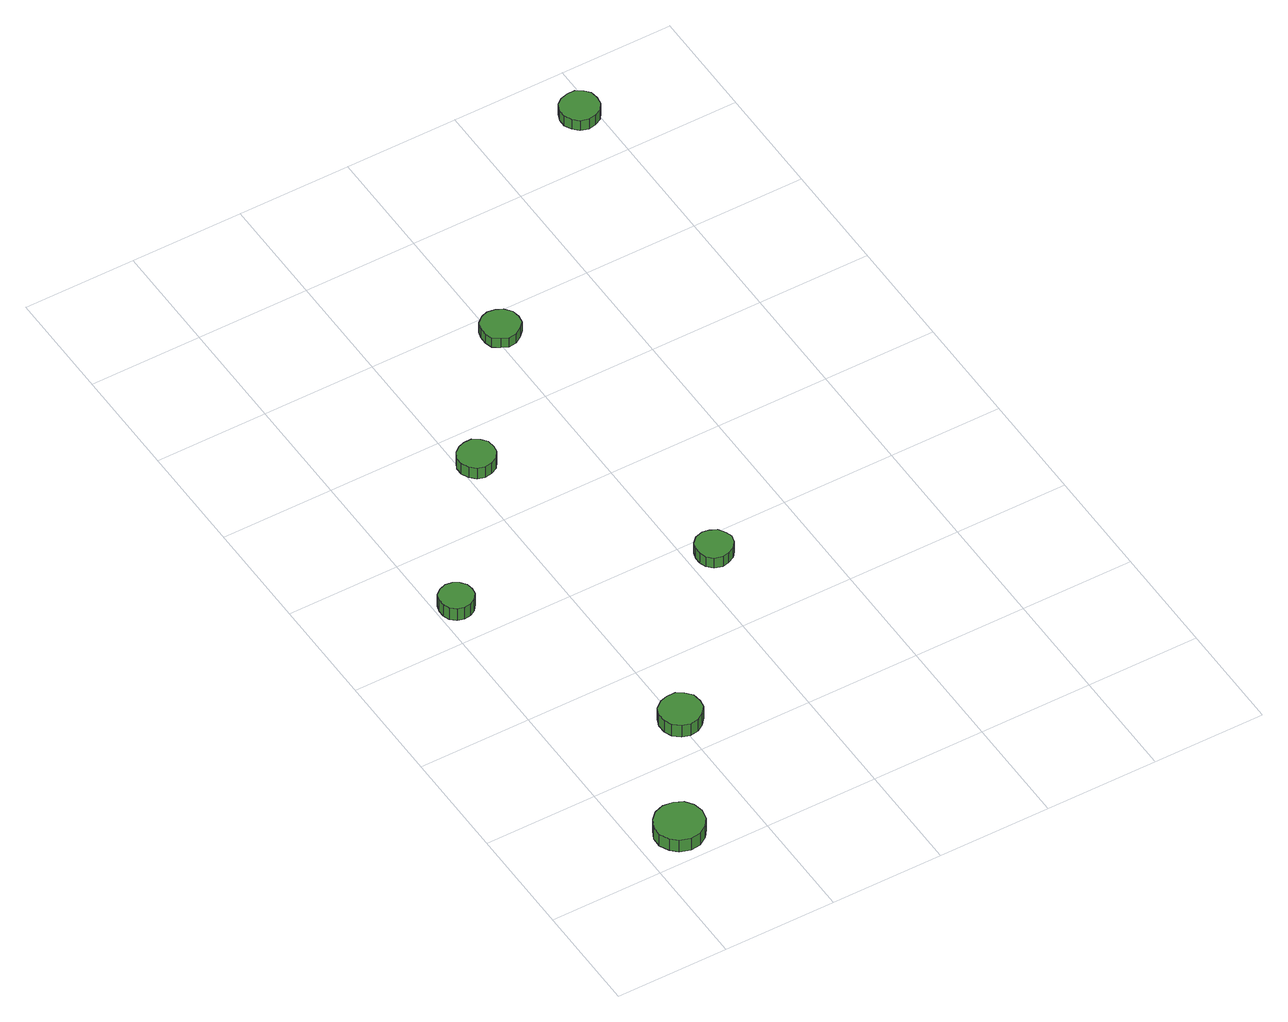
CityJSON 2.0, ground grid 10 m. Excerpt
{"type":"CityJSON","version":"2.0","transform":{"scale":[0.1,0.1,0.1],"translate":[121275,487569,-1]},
"CityObjects":{
"tree1":{"type":"SolitaryVegetationObject","attributes":{"function":"something"},"geometry":[{"type":"MultiSurface","lod":"1","boundaries":[[[0,1,2,3,4,5,6,7,8,9,10,11,12,13,14]],[[15,16,17,18,19,20,21,22,23,24,25,26,27,28,29]],[[0,29,28,1]],[[1,28,27,2]],[[2,27,26,3]],[[3,26,25,4]],[[4,25,24,5]],[[5,24,23,6]],[[6,23,22,7]],[[7,22,21,8]],[[8,21,20,9]],[[9,20,19,10]],[[10,19,18,11]],[[11,18,17,12]],[[12,17,16,13]],[[13,16,15,14]],[[14,15,29,0]]]}]},
"tree2":{"type":"SolitaryVegetationObject","attributes":{"function":"something"},"geometry":[{"type":"MultiSurface","lod":"1","boundaries":[[[30,31,32,33,34,35,36,37,38,39,40,41,42,43,44]],[[45,46,47,48,49,50,51,52,53,54,55,56,57,58,59]],[[30,59,58,31]],[[31,58,57,32]],[[32,57,56,33]],[[33,56,55,34]],[[34,55,54,35]],[[35,54,53,36]],[[36,53,52,37]],[[37,52,51,38]],[[38,51,50,39]],[[39,50,49,40]],[[40,49,48,41]],[[41,48,47,42]],[[42,47,46,43]],[[43,46,45,44]],[[44,45,59,30]]]}]},
"tree3":{"type":"SolitaryVegetationObject","attributes":{"function":"something"},"geometry":[{"type":"MultiSurface","lod":"1","boundaries":[[[60,61,62,63,64,65,66,67,68,69,70,71,72,73,74]],[[75,76,77,78,79,80,81,82,83,84,85,86,87,88,89]],[[60,89,88,61]],[[61,88,87,62]],[[62,87,86,63]],[[63,86,85,64]],[[64,85,84,65]],[[65,84,83,66]],[[66,83,82,67]],[[67,82,81,68]],[[68,81,80,69]],[[69,80,79,70]],[[70,79,78,71]],[[71,78,77,72]],[[72,77,76,73]],[[73,76,75,74]],[[74,75,89,60]]]}]},
"tree4":{"type":"SolitaryVegetationObject","attributes":{"function":"something"},"geometry":[{"type":"MultiSurface","lod":"1","boundaries":[[[90,91,92,93,94,95,96,97,98,99,100,101,102,103,104]],[[105,106,107,108,109,110,111,112,113,114,115,116,117,118,119]],[[90,119,118,91]],[[91,118,117,92]],[[92,117,116,93]],[[93,116,115,94]],[[94,115,114,95]],[[95,114,113,96]],[[96,113,112,97]],[[97,112,111,98]],[[98,111,110,99]],[[99,110,109,100]],[[100,109,108,101]],[[101,108,107,102]],[[102,107,106,103]],[[103,106,105,104]],[[104,105,119,90]]]}]},
"tree5":{"type":"SolitaryVegetationObject","attributes":{"function":"something"},"geometry":[{"type":"MultiSurface","lod":"1","boundaries":[[[120,121,122,123,124,125,126,127,128,129,130,131,132,133,134]],[[135,136,137,138,139,140,141,142,143,144,145,146,147,148,149]],[[120,149,148,121]],[[121,148,147,122]],[[122,147,146,123]],[[123,146,145,124]],[[124,145,144,125]],[[125,144,143,126]],[[126,143,142,127]],[[127,142,141,128]],[[128,141,140,129]],[[129,140,139,130]],[[130,139,138,131]],[[131,138,137,132]],[[132,137,136,133]],[[133,136,135,134]],[[134,135,149,120]]]}]},
"tree6":{"type":"SolitaryVegetationObject","attributes":{"function":"something"},"geometry":[{"type":"MultiSurface","lod":"1","boundaries":[[[150,151,152,153,154,155,156,157,158,159,160,161,162,163,164]],[[165,166,167,168,169,170,171,172,173,174,175,176,177,178,179]],[[150,179,178,151]],[[151,178,177,152]],[[152,177,176,153]],[[153,176,175,154]],[[154,175,174,155]],[[155,174,173,156]],[[156,173,172,157]],[[157,172,171,158]],[[158,171,170,159]],[[159,170,169,160]],[[160,169,168,161]],[[161,168,167,162]],[[162,167,166,163]],[[163,166,165,164]],[[164,165,179,150]]]}]},
"tree7":{"type":"SolitaryVegetationObject","attributes":{"function":"something"},"geometry":[{"type":"MultiSurface","lod":"1","boundaries":[[[180,181,182,183,184,185,186,187,188,189,190,191,192,193,194]],[[195,196,197,198,199,200,201,202,203,204,205,206,207,208,209]],[[180,209,208,181]],[[181,208,207,182]],[[182,207,206,183]],[[183,206,205,184]],[[184,205,204,185]],[[185,204,203,186]],[[186,203,202,187]],[[187,202,201,188]],[[188,201,200,189]],[[189,200,199,190]],[[190,199,198,191]],[[191,198,197,192]],[[192,197,196,193]],[[193,196,195,194]],[[194,195,209,180]]]}]}
},
"vertices":[
[58,30,20],[56,39,20],[51,46,20],[43,50,20],[34,51,20],[25,48,20],[19,42,20],[15,34,20],[15,25,20],[19,17,20],[25,11,20],[34,8,20],[43,9,20],[51,14,20],[56,21,20],[56,21,7],[51,14,7],[43,9,7],[34,8,7],[25,11,7],[19,17,7],[15,25,7],[15,34,7],[19,42,7],[25,48,7],[34,51,7],[43,50,7],[51,46,7],[56,39,7],[58,30,7],
[32,337,19],[31,343,19],[27,348,19],[22,351,19],[16,352,19],[10,350,19],[5,346,19],[3,340,19],[3,334,19],[5,328,19],[10,324,19],[16,322,19],[22,323,19],[27,326,19],[31,331,19],[31,331,6],[27,326,6],[22,323,6],[16,322,6],[10,324,6],[5,328,6],[3,334,6],[3,340,6],[5,346,6],[10,350,6],[16,352,6],[22,351,6],[27,348,6],[31,343,6],[32,337,6],
[121,136,19],[120,144,19],[115,150,19],[109,154,19],[101,154,19],[94,152,19],[88,147,19],[85,140,19],[85,132,19],[88,125,19],[94,120,19],[101,118,19],[109,119,19],[115,123,19],[120,129,19],[120,129,6],[115,123,6],[109,119,6],[101,118,6],[94,120,6],[88,125,6],[85,132,6],[85,140,6],[88,147,6],[94,152,6],[101,154,6],[109,154,6],[115,150,6],[120,144,6],[121,136,6],
[130,464,18],[129,471,18],[125,476,18],[119,480,18],[112,480,18],[106,478,18],[101,474,18],[98,468,18],[98,461,18],[101,455,18],[106,450,18],[112,448,18],[119,449,18],[125,452,18],[129,458,18],[129,458,6],[125,452,6],[119,449,6],[112,448,6],[106,450,6],[101,455,6],[98,461,6],[98,468,6],[101,474,6],[106,478,6],[112,480,6],[119,480,6],[125,476,6],[129,471,6],[130,464,6],
[239,280,18],[237,286,18],[233,292,18],[227,295,18],[221,296,18],[214,294,18],[209,289,18],[207,283,18],[207,277,18],[209,271,18],[214,266,18],[221,264,18],[227,265,18],[233,268,18],[237,273,18],[237,273,7],[233,268,7],[227,265,7],[221,264,7],[214,266,7],[209,271,7],[207,277,7],[207,283,7],[209,289,7],[214,294,7],[221,296,7],[227,295,7],[233,292,7],[237,286,7],[239,280,7],
[223,578,17],[222,585,17],[217,591,17],[211,594,17],[204,595,17],[198,593,17],[192,588,17],[190,582,17],[190,575,17],[192,568,17],[198,564,17],[204,561,17],[211,562,17],[217,566,17],[222,571,17],[222,571,7],[217,566,7],[211,562,7],[204,561,7],[198,564,7],[192,568,7],[190,575,7],[190,582,7],[192,588,7],[198,593,7],[204,595,7],[211,594,7],[217,591,7],[222,585,7],[223,578,7],
[403,752,18],[402,759,18],[398,764,18],[392,768,18],[385,768,18],[378,766,18],[373,762,18],[370,755,18],[370,748,18],[373,742,18],[378,737,18],[385,735,18],[392,736,18],[398,739,18],[402,745,18],[402,745,7],[398,739,7],[392,736,7],[385,735,7],[378,737,7],[373,742,7],[370,748,7],[370,755,7],[373,762,7],[378,766,7],[385,768,7],[392,768,7],[398,764,7],[402,759,7],[403,752,7]
]}
